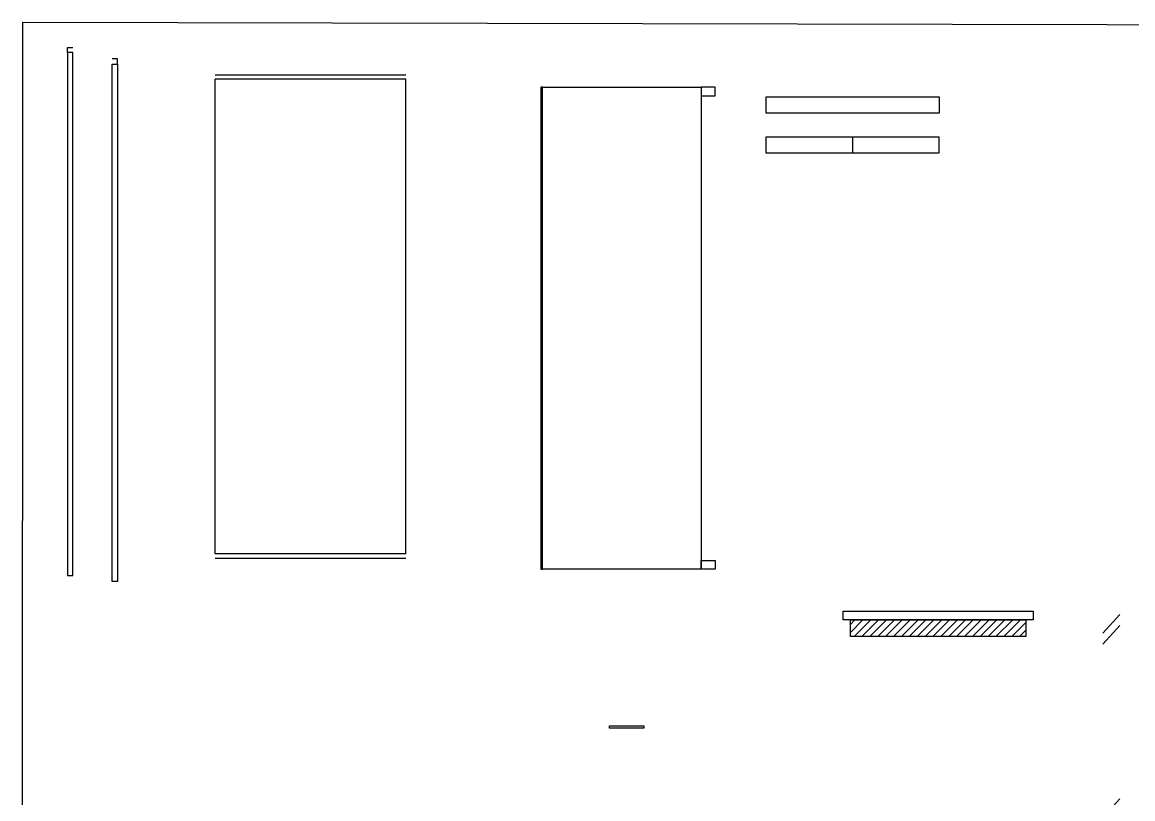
# Model space of a CAD drawing. Header units: millimetres. Extents: x -855187 to 47266, y -116283 to 213088.
# Drawn here: x -855187 to -694529, y 60573 to 172860 of the extents above; entities that cross this region are included whole.
import ezdxf

# ---------------------------------------------------------------- set-up
doc = ezdxf.new("R2010")
doc.units = ezdxf.units.MM
doc.header["$LTSCALE"] = 10
for name, color, linetype in [('_P16_製品', 4, 'Continuous'), ('_P16_製品寸法', 9, 'Continuous'), ('_ハッチング', 5, 'Continuous'), ('_製品', 4, 'Continuous'), ('_躯体', 8, 'Continuous')]:
    doc.layers.add(name, color=color, linetype=linetype)

# ---------------------------------------------------------------- blocks, each defined once
blk = doc.blocks.new('PARTITION_RAIL_FRONT_VIEW')
at = {"layer": '_製品'}
blk.add_lwpolyline([(1000, 0), (0, 0), (0, 95), (1000, 95)], close=True, dxfattribs=at)
blk = doc.blocks.new('RAIL_T_FRONT_VIEW')
at = {"layer": '_製品'}
blk.add_line((0, 95), (0, 0), dxfattribs=at)
blk.add_lwpolyline([(500, 0), (-500, 0), (-500, 95), (500, 95)], close=True, dxfattribs=at)
blk = doc.blocks.new('*U116')
at = {"layer": '_P16_製品'}
for p, q in [((31, 3023.5), (0, 3023.5)), ((31, 2993.7), (31, 3023.5))]:
    blk.add_line(p, q, dxfattribs=at)
blk.add_lwpolyline([(31, 0), (0, 0), (0, 2993.7), (31, 2993.7)], close=True, dxfattribs=at)
blk = doc.blocks.new('*U122')
blk.add_line((0, 25), (0, 25))
at = {"layer": '_P16_製品'}
for p, q in [((0, 25), (0, 0)), ((0, 0), (31, 0)), ((31, 0), (31, 25))]:
    blk.add_line(p, q, dxfattribs=at)
for points in [[(0, 3025), (0, 3055), (31, 3055)], [(31, 25), (31, 3025), (0, 3025), (0, 25)]]:
    blk.add_lwpolyline(points, dxfattribs=at)
blk = doc.blocks.new('*U120')
at = {"layer": '_P16_製品'}
for p, q in [((0, 25), (0, 2770)), ((1104, 25), (1104, 2770))]:
    blk.add_line(p, q, dxfattribs=at)
for points in [[(1104, 25), (0, 25)], [(0, 0), (1104, 0)]]:
    blk.add_lwpolyline(points, dxfattribs=at)
at = {"layer": '_製品'}
for points in [[(0, 2795), (1104, 2795)], [(1104, 2770), (0, 2770)]]:
    blk.add_lwpolyline(points, dxfattribs=at)
blk = doc.blocks.new('*U196')
blk.add_line((-7, 1463.6), (-7, 1463.6))
at = {"layer": '_P16_製品'}
blk.add_lwpolyline([(0, 2745), (-8, 2745), (-8, 0), (0, 0)], dxfattribs=at)
for points in [[(904, 0), (0, 0), (0, 2745), (904, 2745)], [(984, 2745), (904, 2745), (904, 2695), (984, 2695)], [(984, 0), (904, 0), (904, 50), (984, 50)]]:
    blk.add_lwpolyline(points, close=True, dxfattribs=at)
blk = doc.blocks.new('P16_L_SHAPE_SUPPORT')
for p, q in [((0, 0), (0, 6)), ((0, 6), (1000, 6))]:
    blk.add_line(p, q)
blk.add_lwpolyline([(0, 65), (1000, 65), (1000, 0), (0, 0)], close=True)
blk = doc.blocks.new('*U217')
at = {"layer": '_ハッチング'}
h = blk.add_hatch(dxfattribs=at)
h.set_pattern_fill('ANSI31', color=4, scale=10)
h.paths.add_polyline_path([(1000, 95), (1000, 0), (0, 0), (0, 95)])
at = {"layer": '_P16_製品'}
for points in [[(1041, 95), (-41, 95), (-41, 145), (1041, 145)], [(1000, 95), (1000, 0), (0, 0), (0, 95)]]:
    blk.add_lwpolyline(points, close=True, dxfattribs=at)
blk = doc.blocks.new('P_WALL')
at = {"layer": '_躯体'}
for p, q in [((0, 63.2), (-95.4, -43.6)), ((0, 0), (-95.4, -106.8))]:
    blk.add_line(p, q, dxfattribs=at)
blk = doc.blocks.new('*U303')
at = {"layer": '_躯体'}
for p in [(95.4479, 1500), (95.4479, 450)]:
    blk.add_blockref('P_WALL', p, dxfattribs=at)

msp = doc.modelspace()

# ---------------------------------------------------------------- linework, layer by layer
at = {"layer": '_P16_製品寸法'}
msp.add_lwpolyline([(-429423, -116283), (-855187, -115392), (-855090, 172860), (-429327, 171970)], close=True, dxfattribs=at)

# ---------------------------------------------------------------- block references
for name, p, xscale, yscale, zscale in [('*U122', (-848622, 92846), 25, 25, 25), ('*U116', (-842196, 91971), 25, 25, 25), ('*U120', (-827282, 95369), 25, 25, 25), ('*U196', (-779940, 93761), 25.4, 25.4, 25.4), ('PARTITION_RAIL_FRONT_VIEW', (-747549, 159696), 25, 25, 25), ('RAIL_T_FRONT_VIEW', (-735067, 153903), 25, 25, 25), ('*U217', (-735386, 84026), 25.4, 25.4, 25.4)]:
    msp.add_blockref(name, p, dxfattribs=dict(xscale=xscale, yscale=yscale, zscale=zscale))
at = {"xscale": 5, "yscale": 5}
msp.add_blockref('P16_L_SHAPE_SUPPORT', (-770238, 70805), dxfattribs=at)
at = {"layer": '_躯体', "xscale": 25.4, "yscale": 25.4, "zscale": 25.4}
msp.add_blockref('*U303', (-698844, 47537), dxfattribs=at)

doc.saveas('drawing.dxf')
